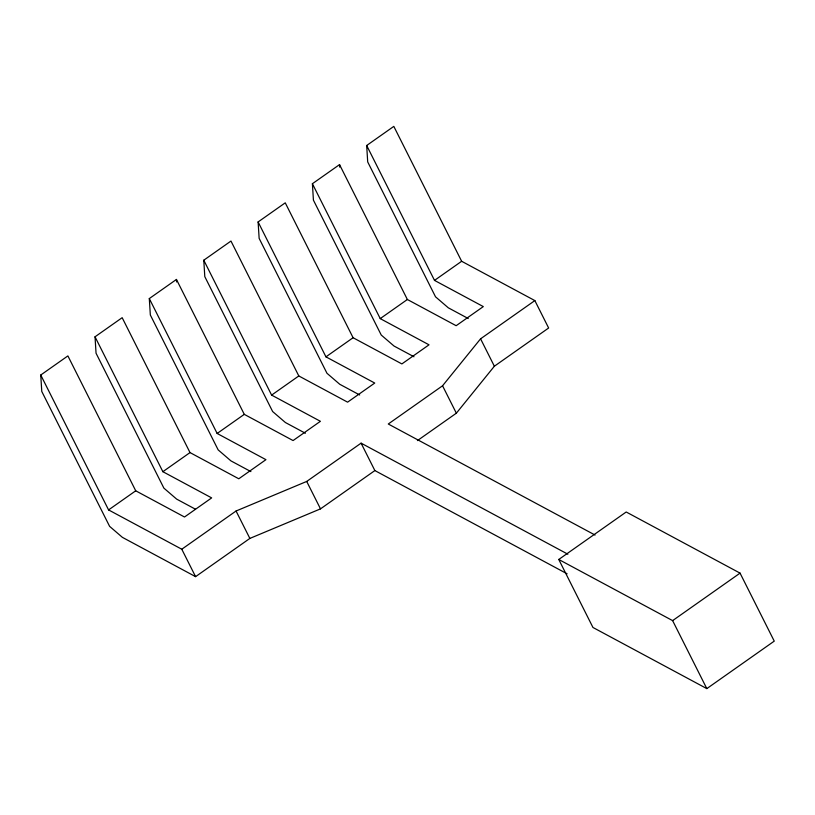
<?xml version="1.0" encoding="UTF-8"?>
<svg xmlns="http://www.w3.org/2000/svg" width="815" height="815" viewBox="0 0 815 815"><rect width="100%" height="100%" fill="white"/><g stroke="black" fill="none" stroke-linecap="round" stroke-linejoin="round"><path stroke-width="1.22" d="M595.052 535.048L388.276 424.004L442.555 385.78L480.575 338.816L534.854 300.592L548.638 328.007L494.359 366.23L456.349 413.195L417.423 440.599M567.118 573.811L374.869 470.571L320.499 508.866L249.859 538.42L195.58 576.653L122.372 537.34L109.607 526.347L41.769 391.445L40.75 375.022L67.889 355.911L135.728 490.803L184.516 517.005L211.655 497.894L162.868 471.691L95.029 336.799L122.169 317.687L190.007 452.58L238.795 478.782L265.935 459.67L217.147 433.468L149.308 298.575L176.447 279.453L244.286 414.356L293.074 440.558L320.407 421.304L271.619 395.102L203.781 260.209L230.971 241.057L298.81 375.96L347.598 402.162L374.737 383.05L325.949 356.848L258.111 221.945L285.25 202.833L353.089 337.726L401.877 363.928L429.016 344.816L380.228 318.614L312.4 183.721L339.539 164.61L407.368 299.502L456.156 325.705L483.305 306.593L434.507 280.391L366.679 145.498L393.818 126.386L461.647 261.279L534.854 300.592M40.75 375.022L108.578 509.915L135.728 490.803M162.868 471.691L190.007 452.58M217.147 433.468L244.286 414.356M271.619 395.102L298.81 375.96M325.949 356.848L353.089 337.726M380.228 318.614L407.368 299.502M434.507 280.391L461.647 261.279M108.578 509.915L181.786 549.229L236.065 511.005L306.705 481.441L361.086 443.156L567.861 554.2M558.764 559.477L626.205 511.993L740.051 573.128L774.25 641.13L706.819 688.614L592.963 627.479L558.764 559.477L672.62 620.623L706.819 688.614M672.62 620.623L740.051 573.128M468.258 318.533L448.301 307.805L435.526 296.813L367.697 161.92L366.679 145.498M413.979 356.756L394.022 346.039L381.247 335.047L313.418 200.144L312.4 183.721M359.7 394.98L339.733 384.262L326.968 373.27L259.139 238.377L258.111 221.945M305.37 433.244L285.403 422.527L272.638 411.534L204.799 276.631L203.781 260.209M250.898 471.6L230.93 460.882L218.165 449.89L150.337 314.998L149.308 298.575M195.508 509.232L176.651 499.116L163.886 488.124L96.048 353.221L95.029 336.799M480.575 338.816L494.359 366.23M442.555 385.78L456.349 413.195M361.086 443.156L374.869 470.571M306.705 481.441L320.499 508.866M236.065 511.005L249.859 538.42M181.786 549.229L195.58 576.653M339.539 164.61L339.692 167.136M176.447 279.453L176.611 281.98"/></g></svg>
